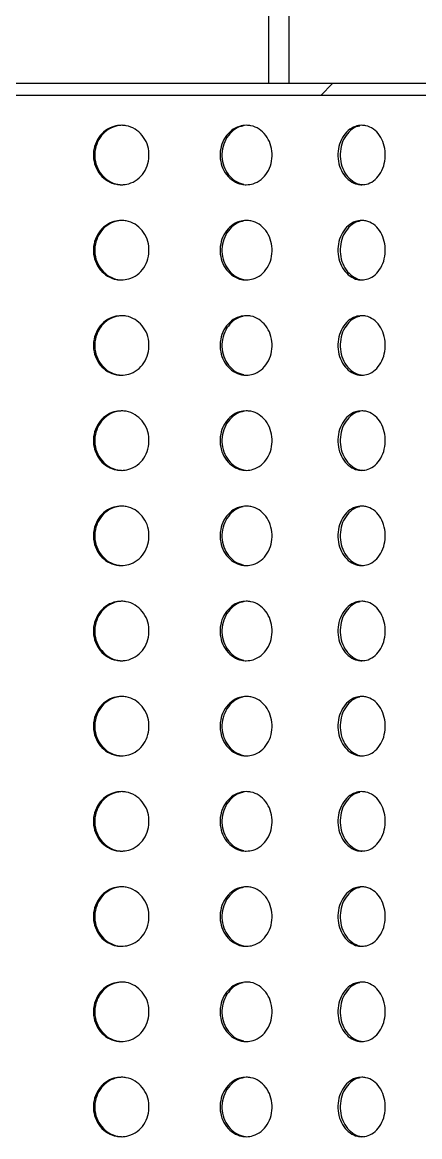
# Model space of a CAD drawing. Header units: millimetres. Extents: x 0 to 594, y 0 to 420.
# Drawn here: x 172.9 to 182.92, y 100.29 to 128.39 of the extents above; entities that cross this region are included whole.
import ezdxf

# ---------------------------------------------------------------- set-up
doc = ezdxf.new("R2010")
doc.units = ezdxf.units.MM

msp = doc.modelspace()

# ---------------------------------------------------------------- hatches: boundary and pattern name
at = {"linetype": 'Continuous', "lineweight": 18}
h = msp.add_hatch(dxfattribs=at)
h.set_pattern_fill('ANSI32', color=256, style=0)
h.paths.add_polyline_path([(197.6166, 126.539), (197.6166, 126.839), (167.9166, 126.839), (167.9166, 126.539)], flags=0)

# ---------------------------------------------------------------- linework, layer by layer
at = {"color": 7, "linetype": 'Continuous', "lineweight": 25}
for p, q in [((179.1166, 126.839), (179.1166, 129.239)), ((179.6166, 129.239), (179.6166, 126.839)), ((197.6166, 126.839), (167.9166, 126.839)), ((197.6166, 126.539), (167.9166, 126.539))]:
    msp.add_line(p, q, dxfattribs=at)
for points, knots in [([(175.3952, 125.789), (175.3324, 125.7839), (175.1915, 125.7724), (174.9887, 125.6676), (174.8171, 125.4904), (174.7098, 125.2608), (174.6795, 125.0061), (174.7303, 124.7546), (174.8565, 124.5349), (175.0431, 124.3737), (175.2338, 124.2977), (175.3536, 124.2912), (175.3952, 124.289)], [0, 0, 0, 0, 0.08595245, 0.19259508, 0.29929293, 0.40619683, 0.51358264, 0.6212251, 0.72871057, 0.83594513, 0.9429342, 1, 1, 1, 1]), ([(175.4318, 125.789), (175.3682, 125.7838), (175.2262, 125.7722), (175.0221, 125.6665), (174.8498, 125.4883), (174.7427, 125.2579), (174.7133, 125.0033), (174.765, 124.7527), (174.8917, 124.5342), (175.0785, 124.3736), (175.2697, 124.2977), (175.3899, 124.2912), (175.4318, 124.289)], [0, 0, 0, 0, 0.0866412, 0.193722, 0.3008417, 0.4077691, 0.5147767, 0.6218153, 0.7287204, 0.8356555, 0.9427636, 1, 1, 1, 1]), ([(175.3952, 124.289), (175.4586, 124.2942), (175.6006, 124.3057), (175.803, 124.4116), (175.973, 124.5904), (176.0779, 124.8212), (176.1063, 125.0758), (176.0555, 125.3258), (175.9313, 125.5437), (175.7473, 125.7041), (175.5574, 125.7803), (175.4371, 125.7867), (175.3952, 125.789)], [0, 0, 0, 0, 0.08657328, 0.19390746, 0.30131098, 0.40845484, 0.51533621, 0.62194707, 0.72850051, 0.83539422, 0.94269446, 1, 1, 1, 1]), ([(178.5451, 125.789), (178.4862, 125.7839), (178.3543, 125.7724), (178.1642, 125.6676), (178.003, 125.4904), (177.9021, 125.2608), (177.8736, 125.0061), (177.9214, 124.7546), (178.04, 124.5349), (178.2152, 124.3737), (178.394, 124.2977), (178.5061, 124.2912), (178.545, 124.289)], [0, 0, 0, 0, 0.085954, 0.1925958, 0.2992935, 0.4061975, 0.5135835, 0.6212266, 0.728712, 0.8359459, 0.9429361, 1, 1, 1, 1]), ([(178.471, 125.7703), (178.4532, 125.7681), (178.3623, 125.757), (178.2108, 125.6642), (178.0485, 125.4889), (177.9479, 125.2577), (177.9202, 125.0034), (177.9688, 124.7523), (178.088, 124.5354), (178.2611, 124.3705), (178.4017, 124.3253), (178.4711, 124.303)], [0, 0, 0, 0, 0.0297431, 0.1515425, 0.2733869, 0.3950112, 0.5167268, 0.6384779, 0.7600758, 0.8817107, 1, 1, 1, 1]), ([(178.545, 124.289), (178.6043, 124.2942), (178.7371, 124.3057), (178.926, 124.4116), (179.0845, 124.5904), (179.1821, 124.8212), (179.2086, 125.0758), (179.1613, 125.3258), (179.0457, 125.5437), (178.874, 125.7041), (178.6968, 125.7803), (178.5842, 125.7867), (178.5451, 125.789)], [0, 0, 0, 0, 0.0865731, 0.1939083, 0.3013105, 0.4084549, 0.5153362, 0.6219472, 0.7284993, 0.835395, 0.9426936, 1, 1, 1, 1]), ([(181.4557, 125.789), (181.4021, 125.7839), (181.2818, 125.7724), (181.1079, 125.6676), (180.9604, 125.4904), (180.8678, 125.2608), (180.8417, 125.0061), (180.8855, 124.7546), (180.9943, 124.5349), (181.1546, 124.3737), (181.318, 124.2977), (181.4202, 124.2912), (181.4557, 124.289)], [0, 0, 0, 0, 0.0859536, 0.1925952, 0.2992928, 0.4061969, 0.5135829, 0.6212257, 0.7287109, 0.8359469, 0.9429361, 1, 1, 1, 1]), ([(181.4041, 125.7703), (181.3879, 125.7681), (181.3049, 125.757), (181.1664, 125.6642), (181.0178, 125.4889), (180.9256, 125.2578), (180.9002, 125.0033), (180.9448, 124.7527), (181.0539, 124.534), (181.2145, 124.3743), (181.3661, 124.3014), (181.4562, 124.2947), (181.4796, 124.293)], [0, 0, 0, 0, 0.0284444, 0.1448765, 0.2613476, 0.3776113, 0.4939616, 0.6103462, 0.7265835, 0.8428561, 0.9593152, 1, 1, 1, 1]), ([(181.4557, 124.289), (181.5098, 124.2942), (181.6308, 124.3057), (181.8025, 124.4116), (181.9463, 124.5904), (182.0349, 124.8212), (182.0588, 125.0758), (182.016, 125.3258), (181.9111, 125.5437), (181.7553, 125.7041), (181.594, 125.7803), (181.4915, 125.7867), (181.4557, 125.789)], [0, 0, 0, 0, 0.0865732, 0.1939077, 0.3013105, 0.4084547, 0.515336, 0.6219468, 0.7285001, 0.8353938, 0.9426932, 1, 1, 1, 1]), ([(175.3952, 123.389), (175.3324, 123.3839), (175.1915, 123.3724), (174.9887, 123.2676), (174.8171, 123.0904), (174.7098, 122.8608), (174.6795, 122.6061), (174.7303, 122.3546), (174.8565, 122.1349), (175.0431, 121.9737), (175.2338, 121.8977), (175.3536, 121.8912), (175.3952, 121.889)], [0, 0, 0, 0, 0.0859525, 0.1925951, 0.2992928, 0.4061967, 0.5135829, 0.621225, 0.7287105, 0.8359452, 0.9429342, 1, 1, 1, 1]), ([(175.4318, 123.389), (175.3682, 123.3838), (175.2262, 123.3722), (175.0221, 123.2665), (174.8498, 123.0883), (174.7427, 122.8579), (174.7133, 122.6033), (174.765, 122.3527), (174.8917, 122.1342), (175.0785, 121.9736), (175.2697, 121.8977), (175.3899, 121.8912), (175.4318, 121.889)], [0, 0, 0, 0, 0.0866412, 0.1937219, 0.3008418, 0.407769, 0.5147765, 0.6218151, 0.7287202, 0.8356555, 0.9427637, 1, 1, 1, 1]), ([(175.3952, 121.889), (175.4586, 121.8942), (175.6006, 121.9057), (175.803, 122.0116), (175.973, 122.1904), (176.0779, 122.4212), (176.1063, 122.6758), (176.0555, 122.9258), (175.9313, 123.1437), (175.7473, 123.3041), (175.5574, 123.3803), (175.4371, 123.3867), (175.3952, 123.389)], [0, 0, 0, 0, 0.0865733, 0.1939075, 0.301311, 0.4084549, 0.5153359, 0.6219471, 0.7285004, 0.8353942, 0.9426945, 1, 1, 1, 1]), ([(178.5451, 123.389), (178.4862, 123.3839), (178.3543, 123.3724), (178.1642, 123.2676), (178.003, 123.0904), (177.9021, 122.8608), (177.8736, 122.6061), (177.9214, 122.3546), (178.04, 122.1349), (178.2152, 121.9737), (178.394, 121.8977), (178.5061, 121.8912), (178.545, 121.889)], [0, 0, 0, 0, 0.085954, 0.1925959, 0.2992934, 0.4061974, 0.5135837, 0.6212265, 0.728712, 0.835946, 0.9429361, 1, 1, 1, 1]), ([(178.471, 123.3703), (178.4532, 123.3681), (178.3623, 123.357), (178.2108, 123.2642), (178.0485, 123.0889), (177.9479, 122.8577), (177.9202, 122.6034), (177.9688, 122.3524), (178.088, 122.1354), (178.2611, 121.9705), (178.4017, 121.9253), (178.4711, 121.903)], [0, 0, 0, 0, 0.02974305, 0.15154242, 0.27338689, 0.39501109, 0.51672672, 0.63847775, 0.76007565, 0.88171079, 1, 1, 1, 1]), ([(178.545, 121.889), (178.6043, 121.8942), (178.7371, 121.9057), (178.926, 122.0116), (179.0845, 122.1904), (179.1821, 122.4212), (179.2086, 122.6758), (179.1613, 122.9258), (179.0457, 123.1437), (178.874, 123.3041), (178.6968, 123.3803), (178.5842, 123.3867), (178.5451, 123.389)], [0, 0, 0, 0, 0.0865731, 0.1939083, 0.3013106, 0.4084549, 0.5153359, 0.6219472, 0.7284992, 0.835395, 0.9426936, 1, 1, 1, 1]), ([(181.4557, 123.389), (181.4021, 123.3839), (181.2818, 123.3724), (181.1079, 123.2676), (180.9604, 123.0904), (180.8678, 122.8608), (180.8417, 122.6061), (180.8855, 122.3546), (180.9943, 122.1349), (181.1546, 121.9737), (181.318, 121.8977), (181.4202, 121.8912), (181.4557, 121.889)], [0, 0, 0, 0, 0.0859537, 0.1925952, 0.2992928, 0.4061968, 0.5135831, 0.6212257, 0.7287108, 0.835947, 0.9429361, 1, 1, 1, 1]), ([(181.4041, 123.3703), (181.3879, 123.3681), (181.3049, 123.357), (181.1664, 123.2642), (181.0178, 123.0889), (180.9256, 122.8578), (180.9002, 122.6033), (180.9448, 122.3527), (181.0539, 122.134), (181.2145, 121.9743), (181.3661, 121.9014), (181.4562, 121.8947), (181.4796, 121.893)], [0, 0, 0, 0, 0.02844437, 0.14487643, 0.26134767, 0.37761118, 0.49396149, 0.61034604, 0.7265833, 0.84285616, 0.95931523, 1, 1, 1, 1]), ([(181.4557, 121.889), (181.5098, 121.8942), (181.6308, 121.9057), (181.8025, 122.0116), (181.9463, 122.1904), (182.0349, 122.4212), (182.0588, 122.6758), (182.016, 122.9258), (181.9111, 123.1437), (181.7553, 123.3041), (181.594, 123.3803), (181.4915, 123.3867), (181.4557, 123.389)], [0, 0, 0, 0, 0.0865732, 0.1939077, 0.3013105, 0.4084547, 0.5153357, 0.6219468, 0.7285, 0.8353938, 0.9426932, 1, 1, 1, 1]), ([(175.3952, 120.989), (175.3324, 120.9839), (175.1915, 120.9724), (174.9887, 120.8675), (174.8171, 120.6904), (174.7098, 120.4608), (174.6795, 120.2061), (174.7303, 119.9546), (174.8565, 119.7349), (175.0431, 119.5737), (175.2338, 119.4977), (175.3536, 119.4912), (175.3952, 119.489)], [0, 0, 0, 0, 0.0859525, 0.1925951, 0.2992929, 0.4061968, 0.5135826, 0.6212251, 0.7287105, 0.8359451, 0.9429342, 1, 1, 1, 1]), ([(175.4318, 120.989), (175.3682, 120.9838), (175.2262, 120.9722), (175.0221, 120.8665), (174.8498, 120.6883), (174.7427, 120.4579), (174.7133, 120.2033), (174.765, 119.9527), (174.8917, 119.7342), (175.0785, 119.5736), (175.2697, 119.4977), (175.3899, 119.4912), (175.4318, 119.489)], [0, 0, 0, 0, 0.08664118, 0.19372203, 0.30084163, 0.40776916, 0.51477671, 0.62181528, 0.72872039, 0.83565551, 0.94276363, 1, 1, 1, 1]), ([(175.3952, 119.489), (175.4586, 119.4942), (175.6006, 119.5057), (175.803, 119.6116), (175.973, 119.7904), (176.0779, 120.0212), (176.1063, 120.2758), (176.0555, 120.5258), (175.9313, 120.7437), (175.7473, 120.9041), (175.5574, 120.9803), (175.4371, 120.9867), (175.3952, 120.989)], [0, 0, 0, 0, 0.0865733, 0.1939075, 0.301311, 0.4084549, 0.5153362, 0.6219471, 0.7285004, 0.8353942, 0.9426945, 1, 1, 1, 1]), ([(178.5451, 120.989), (178.4862, 120.9839), (178.3543, 120.9724), (178.1642, 120.8675), (178.003, 120.6904), (177.9021, 120.4608), (177.8736, 120.2061), (177.9214, 119.9546), (178.04, 119.7349), (178.2152, 119.5737), (178.394, 119.4977), (178.5061, 119.4912), (178.545, 119.489)], [0, 0, 0, 0, 0.085954, 0.1925959, 0.2992934, 0.4061975, 0.5135835, 0.6212266, 0.728712, 0.8359459, 0.9429361, 1, 1, 1, 1]), ([(178.471, 120.9703), (178.4532, 120.9681), (178.3623, 120.957), (178.2108, 120.8642), (178.0485, 120.6889), (177.9479, 120.4577), (177.9202, 120.2034), (177.9688, 119.9523), (178.088, 119.7354), (178.2611, 119.5705), (178.4017, 119.5253), (178.4711, 119.503)], [0, 0, 0, 0, 0.029743, 0.1515426, 0.2733868, 0.3950113, 0.5167269, 0.6384779, 0.7600758, 0.8817107, 1, 1, 1, 1]), ([(178.545, 119.489), (178.6043, 119.4942), (178.7371, 119.5057), (178.926, 119.6116), (179.0845, 119.7904), (179.1821, 120.0212), (179.2086, 120.2758), (179.1613, 120.5258), (179.0457, 120.7437), (178.874, 120.9041), (178.6968, 120.9803), (178.5842, 120.9867), (178.5451, 120.989)], [0, 0, 0, 0, 0.0865731, 0.1939083, 0.3013106, 0.4084549, 0.5153362, 0.6219472, 0.7284992, 0.835395, 0.9426936, 1, 1, 1, 1]), ([(181.4557, 120.989), (181.4021, 120.9839), (181.2818, 120.9724), (181.1079, 120.8675), (180.9604, 120.6904), (180.8678, 120.4608), (180.8417, 120.2061), (180.8855, 119.9546), (180.9943, 119.7349), (181.1546, 119.5737), (181.318, 119.4977), (181.4202, 119.4912), (181.4557, 119.489)], [0, 0, 0, 0, 0.0859537, 0.1925952, 0.2992928, 0.4061969, 0.5135829, 0.6212257, 0.7287109, 0.8359469, 0.9429361, 1, 1, 1, 1]), ([(181.4041, 120.9703), (181.3879, 120.9681), (181.3049, 120.957), (181.1664, 120.8642), (181.0178, 120.6889), (180.9256, 120.4578), (180.9002, 120.2033), (180.9448, 119.9527), (181.0539, 119.734), (181.2145, 119.5743), (181.3661, 119.5014), (181.4562, 119.4947), (181.4796, 119.493)], [0, 0, 0, 0, 0.0284443, 0.1448765, 0.2613475, 0.3776114, 0.4939617, 0.6103462, 0.7265835, 0.8428561, 0.9593152, 1, 1, 1, 1]), ([(181.4557, 119.489), (181.5098, 119.4942), (181.6308, 119.5057), (181.8025, 119.6116), (181.9463, 119.7904), (182.0349, 120.0212), (182.0588, 120.2758), (182.016, 120.5258), (181.9111, 120.7437), (181.7553, 120.9041), (181.594, 120.9803), (181.4915, 120.9867), (181.4557, 120.989)], [0, 0, 0, 0, 0.0865732, 0.1939077, 0.3013105, 0.4084547, 0.515336, 0.6219468, 0.7285, 0.8353938, 0.9426932, 1, 1, 1, 1]), ([(175.3952, 118.589), (175.3324, 118.5839), (175.1915, 118.5724), (174.9887, 118.4676), (174.8171, 118.2904), (174.7098, 118.0608), (174.6795, 117.8061), (174.7303, 117.5546), (174.8565, 117.3349), (175.0431, 117.1737), (175.2338, 117.0977), (175.3536, 117.0912), (175.3952, 117.089)], [0, 0, 0, 0, 0.0859525, 0.192595, 0.299293, 0.4061969, 0.5135827, 0.6212249, 0.7287107, 0.8359452, 0.9429342, 1, 1, 1, 1]), ([(175.4318, 118.589), (175.3682, 118.5838), (175.2262, 118.5722), (175.0221, 118.4665), (174.8498, 118.2883), (174.7427, 118.0579), (174.7133, 117.8033), (174.765, 117.5527), (174.8917, 117.3342), (175.0785, 117.1736), (175.2697, 117.0977), (175.3899, 117.0912), (175.4318, 117.089)], [0, 0, 0, 0, 0.0866412, 0.193722, 0.3008418, 0.4077693, 0.5147766, 0.6218155, 0.7287204, 0.8356555, 0.9427636, 1, 1, 1, 1]), ([(175.3952, 117.089), (175.4586, 117.0942), (175.6006, 117.1057), (175.803, 117.2116), (175.973, 117.3904), (176.0779, 117.6212), (176.1063, 117.8758), (176.0555, 118.1258), (175.9313, 118.3437), (175.7473, 118.5041), (175.5574, 118.5803), (175.4371, 118.5867), (175.3952, 118.589)], [0, 0, 0, 0, 0.0865733, 0.1939077, 0.301311, 0.4084549, 0.5153363, 0.6219472, 0.7285005, 0.8353941, 0.9426945, 1, 1, 1, 1]), ([(178.5451, 118.589), (178.4862, 118.5839), (178.3543, 118.5724), (178.1642, 118.4676), (178.003, 118.2904), (177.9021, 118.0608), (177.8736, 117.8061), (177.9214, 117.5546), (178.04, 117.3349), (178.2152, 117.1737), (178.394, 117.0977), (178.5061, 117.0912), (178.545, 117.089)], [0, 0, 0, 0, 0.085954, 0.1925958, 0.2992936, 0.4061976, 0.5135836, 0.6212264, 0.7287121, 0.835946, 0.9429361, 1, 1, 1, 1]), ([(178.471, 118.5703), (178.4532, 118.5681), (178.3623, 118.557), (178.2108, 118.4642), (178.0485, 118.2889), (177.9479, 118.0577), (177.9202, 117.8034), (177.9688, 117.5523), (178.088, 117.3354), (178.2611, 117.1705), (178.4017, 117.1253), (178.4711, 117.103)], [0, 0, 0, 0, 0.0297431, 0.1515425, 0.2733869, 0.3950115, 0.5167268, 0.6384781, 0.7600757, 0.8817107, 1, 1, 1, 1]), ([(178.545, 117.089), (178.6043, 117.0942), (178.7371, 117.1057), (178.926, 117.2116), (179.0845, 117.3904), (179.1821, 117.6212), (179.2086, 117.8758), (179.1613, 118.1258), (179.0457, 118.3437), (178.874, 118.5041), (178.6968, 118.5803), (178.5842, 118.5867), (178.5451, 118.589)], [0, 0, 0, 0, 0.086573, 0.1939085, 0.3013106, 0.4084549, 0.5153363, 0.6219473, 0.7284993, 0.8353949, 0.9426936, 1, 1, 1, 1]), ([(181.4557, 118.589), (181.4021, 118.5839), (181.2818, 118.5724), (181.1079, 118.4676), (180.9604, 118.2904), (180.8678, 118.0608), (180.8417, 117.8061), (180.8855, 117.5546), (180.9943, 117.3349), (181.1546, 117.1737), (181.318, 117.0977), (181.4202, 117.0912), (181.4557, 117.089)], [0, 0, 0, 0, 0.0859537, 0.1925951, 0.2992929, 0.406197, 0.513583, 0.6212255, 0.728711, 0.835947, 0.9429361, 1, 1, 1, 1]), ([(181.4041, 118.5703), (181.3879, 118.5681), (181.3049, 118.557), (181.1664, 118.4642), (181.0178, 118.2889), (180.9256, 118.0578), (180.9002, 117.8033), (180.9448, 117.5527), (181.0539, 117.334), (181.2145, 117.1743), (181.3661, 117.1014), (181.4562, 117.0947), (181.4796, 117.093)], [0, 0, 0, 0, 0.0284444, 0.1448765, 0.2613477, 0.3776116, 0.4939616, 0.6103465, 0.7265835, 0.8428561, 0.9593152, 1, 1, 1, 1]), ([(181.4557, 117.089), (181.5098, 117.0942), (181.6308, 117.1057), (181.8025, 117.2116), (181.9463, 117.3904), (182.0349, 117.6212), (182.0588, 117.8758), (182.016, 118.1258), (181.9111, 118.3437), (181.7553, 118.5041), (181.594, 118.5803), (181.4915, 118.5867), (181.4557, 118.589)], [0, 0, 0, 0, 0.0865732, 0.193908, 0.3013106, 0.4084547, 0.5153361, 0.6219469, 0.7285001, 0.8353936, 0.9426932, 1, 1, 1, 1]), ([(175.3952, 116.189), (175.3324, 116.1839), (175.1915, 116.1724), (174.9887, 116.0675), (174.8171, 115.8904), (174.7098, 115.6608), (174.6795, 115.4061), (174.7303, 115.1546), (174.8565, 114.9349), (175.0431, 114.7737), (175.2338, 114.6977), (175.3536, 114.6912), (175.3952, 114.689)], [0, 0, 0, 0, 0.0859524, 0.1925952, 0.2992927, 0.4061966, 0.513583, 0.6212251, 0.7287103, 0.8359453, 0.9429342, 1, 1, 1, 1]), ([(175.4318, 116.189), (175.3682, 116.1838), (175.2262, 116.1722), (175.0221, 116.0665), (174.8498, 115.8883), (174.7427, 115.6579), (174.7133, 115.4033), (174.765, 115.1527), (174.8917, 114.9342), (175.0785, 114.7736), (175.2697, 114.6977), (175.3899, 114.6912), (175.4318, 114.689)], [0, 0, 0, 0, 0.0866412, 0.193722, 0.3008418, 0.4077688, 0.5147767, 0.6218149, 0.7287204, 0.8356555, 0.9427636, 1, 1, 1, 1]), ([(175.3952, 114.689), (175.4586, 114.6942), (175.6006, 114.7057), (175.803, 114.8116), (175.973, 114.9904), (176.0779, 115.2212), (176.1063, 115.4758), (176.0555, 115.7258), (175.9313, 115.9437), (175.7473, 116.1041), (175.5574, 116.1803), (175.4371, 116.1867), (175.3952, 116.189)], [0, 0, 0, 0, 0.0865733, 0.1939075, 0.3013108, 0.4084547, 0.5153361, 0.621947, 0.7285003, 0.8353943, 0.9426945, 1, 1, 1, 1]), ([(178.5451, 116.189), (178.4862, 116.1839), (178.3543, 116.1724), (178.1642, 116.0675), (178.003, 115.8904), (177.9021, 115.6608), (177.8736, 115.4061), (177.9214, 115.1546), (178.04, 114.9349), (178.2152, 114.7737), (178.394, 114.6977), (178.5061, 114.6912), (178.545, 114.689)], [0, 0, 0, 0, 0.08595392, 0.19259594, 0.29929323, 0.40619727, 0.51358386, 0.62122662, 0.72871178, 0.83594602, 0.94293615, 1, 1, 1, 1]), ([(178.471, 116.1703), (178.4532, 116.1681), (178.3623, 116.157), (178.2108, 116.0642), (178.0485, 115.8889), (177.9479, 115.6577), (177.9202, 115.4034), (177.9688, 115.1524), (178.088, 114.9354), (178.2611, 114.7705), (178.4017, 114.7253), (178.4711, 114.703)], [0, 0, 0, 0, 0.0297431, 0.1515425, 0.273387, 0.3950108, 0.5167268, 0.6384775, 0.7600757, 0.8817107, 1, 1, 1, 1]), ([(178.545, 114.689), (178.6043, 114.6942), (178.7371, 114.7057), (178.926, 114.8116), (179.0845, 114.9904), (179.1821, 115.2212), (179.2086, 115.4758), (179.1613, 115.7258), (179.0457, 115.9437), (178.874, 116.1041), (178.6968, 116.1803), (178.5842, 116.1867), (178.5451, 116.189)], [0, 0, 0, 0, 0.08657312, 0.19390834, 0.3013104, 0.40845473, 0.51533609, 0.6219471, 0.72849908, 0.83539514, 0.94269357, 1, 1, 1, 1]), ([(181.4557, 116.189), (181.4021, 116.1839), (181.2818, 116.1724), (181.1079, 116.0675), (180.9604, 115.8904), (180.8678, 115.6608), (180.8417, 115.4061), (180.8855, 115.1546), (180.9943, 114.9349), (181.1546, 114.7737), (181.318, 114.6977), (181.4202, 114.6912), (181.4557, 114.689)], [0, 0, 0, 0, 0.0859536, 0.1925953, 0.2992926, 0.4061967, 0.5135833, 0.6212258, 0.7287107, 0.835947, 0.9429361, 1, 1, 1, 1]), ([(181.4041, 116.1703), (181.3879, 116.1681), (181.3049, 116.157), (181.1664, 116.0642), (181.0178, 115.8889), (180.9256, 115.6578), (180.9002, 115.4033), (180.9448, 115.1527), (181.0539, 114.934), (181.2145, 114.7743), (181.3661, 114.7014), (181.4562, 114.6947), (181.4796, 114.693)], [0, 0, 0, 0, 0.0284444, 0.1448765, 0.2613477, 0.377611, 0.4939616, 0.6103459, 0.7265835, 0.8428561, 0.9593152, 1, 1, 1, 1]), ([(181.4557, 114.689), (181.5098, 114.6942), (181.6308, 114.7057), (181.8025, 114.8116), (181.9463, 114.9904), (182.0349, 115.2212), (182.0588, 115.4758), (182.016, 115.7258), (181.9111, 115.9437), (181.7553, 116.1041), (181.594, 116.1803), (181.4915, 116.1867), (181.4557, 116.189)], [0, 0, 0, 0, 0.0865733, 0.1939078, 0.3013104, 0.4084545, 0.5153359, 0.6219467, 0.7284999, 0.8353938, 0.9426932, 1, 1, 1, 1]), ([(175.3952, 113.789), (175.3324, 113.7839), (175.1915, 113.7724), (174.9887, 113.6675), (174.8171, 113.4904), (174.7098, 113.2608), (174.6795, 113.0061), (174.7303, 112.7546), (174.8565, 112.5349), (175.0431, 112.3737), (175.2338, 112.2977), (175.3536, 112.2912), (175.3952, 112.289)], [0, 0, 0, 0, 0.0859524, 0.1925952, 0.2992928, 0.4061967, 0.5135825, 0.6212253, 0.7287106, 0.8359451, 0.9429341, 1, 1, 1, 1]), ([(175.4318, 113.789), (175.3682, 113.7838), (175.2262, 113.7722), (175.0221, 113.6665), (174.8498, 113.4883), (174.7427, 113.2579), (174.7133, 113.0033), (174.765, 112.7527), (174.8917, 112.5342), (175.0785, 112.3736), (175.2697, 112.2977), (175.3899, 112.2912), (175.4318, 112.289)], [0, 0, 0, 0, 0.0866411, 0.1937221, 0.3008415, 0.407769, 0.5147762, 0.6218151, 0.7287204, 0.8356555, 0.9427636, 1, 1, 1, 1]), ([(175.3952, 112.289), (175.4586, 112.2942), (175.6006, 112.3057), (175.803, 112.4116), (175.973, 112.5904), (176.0779, 112.8212), (176.1063, 113.0758), (176.0555, 113.3258), (175.9313, 113.5437), (175.7473, 113.7041), (175.5574, 113.7803), (175.4371, 113.7867), (175.3952, 113.789)], [0, 0, 0, 0, 0.0865733, 0.1939075, 0.3013108, 0.4084547, 0.5153361, 0.6219475, 0.7285003, 0.8353943, 0.9426945, 1, 1, 1, 1]), ([(178.5451, 113.789), (178.4862, 113.7839), (178.3543, 113.7724), (178.1642, 113.6675), (178.003, 113.4904), (177.9021, 113.2608), (177.8736, 113.0061), (177.9214, 112.7546), (178.04, 112.5349), (178.2152, 112.3737), (178.394, 112.2977), (178.5061, 112.2912), (178.545, 112.289)], [0, 0, 0, 0, 0.085954, 0.192596, 0.2992933, 0.4061974, 0.5135834, 0.6212268, 0.728712, 0.8359459, 0.9429361, 1, 1, 1, 1]), ([(178.471, 113.7703), (178.4532, 113.7681), (178.3623, 113.757), (178.2108, 113.6642), (178.0485, 113.4889), (177.9479, 113.2577), (177.9202, 113.0034), (177.9688, 112.7524), (178.088, 112.5354), (178.2611, 112.3705), (178.4017, 112.3253), (178.4711, 112.303)], [0, 0, 0, 0, 0.029743, 0.1515426, 0.2733866, 0.3950111, 0.5167263, 0.6384776, 0.7600758, 0.8817107, 1, 1, 1, 1]), ([(178.545, 112.289), (178.6043, 112.2942), (178.7371, 112.3057), (178.926, 112.4116), (179.0845, 112.5904), (179.1821, 112.8212), (179.2086, 113.0758), (179.1613, 113.3258), (179.0457, 113.5437), (178.874, 113.7041), (178.6968, 113.7803), (178.5842, 113.7867), (178.5451, 113.789)], [0, 0, 0, 0, 0.0865731, 0.1939083, 0.3013104, 0.4084547, 0.515336, 0.6219477, 0.7284991, 0.8353952, 0.9426936, 1, 1, 1, 1]), ([(181.4557, 113.789), (181.4021, 113.7839), (181.2818, 113.7724), (181.1079, 113.6675), (180.9604, 113.4904), (180.8678, 113.2608), (180.8417, 113.0061), (180.8855, 112.7546), (180.9943, 112.5349), (181.1546, 112.3737), (181.318, 112.2977), (181.4202, 112.2912), (181.4557, 112.289)], [0, 0, 0, 0, 0.0859536, 0.1925953, 0.2992927, 0.4061968, 0.5135828, 0.621226, 0.7287109, 0.8359469, 0.942936, 1, 1, 1, 1]), ([(181.4041, 113.7703), (181.3879, 113.7681), (181.3049, 113.757), (181.1664, 113.6642), (181.0178, 113.4889), (180.9256, 113.2578), (180.9002, 113.0033), (180.9448, 112.7527), (181.0539, 112.534), (181.2145, 112.3743), (181.3661, 112.3014), (181.4562, 112.2947), (181.4796, 112.293)], [0, 0, 0, 0, 0.0284443, 0.1448766, 0.2613474, 0.3776112, 0.4939611, 0.610346, 0.7265835, 0.8428562, 0.9593152, 1, 1, 1, 1]), ([(181.4557, 112.289), (181.5098, 112.2942), (181.6308, 112.3057), (181.8025, 112.4116), (181.9463, 112.5904), (182.0349, 112.8212), (182.0588, 113.0758), (182.016, 113.3258), (181.9111, 113.5437), (181.7553, 113.7041), (181.594, 113.7803), (181.4915, 113.7867), (181.4557, 113.789)], [0, 0, 0, 0, 0.0865733, 0.1939078, 0.3013104, 0.4084545, 0.5153358, 0.6219473, 0.7284999, 0.8353939, 0.9426932, 1, 1, 1, 1]), ([(175.3952, 111.389), (175.3324, 111.3839), (175.1915, 111.3724), (174.9887, 111.2676), (174.8171, 111.0904), (174.7098, 110.8608), (174.6795, 110.6061), (174.7303, 110.3546), (174.8565, 110.1349), (175.0431, 109.9737), (175.2338, 109.8977), (175.3536, 109.8912), (175.3952, 109.889)], [0, 0, 0, 0, 0.0859525, 0.192595, 0.299293, 0.4061969, 0.5135827, 0.6212249, 0.7287107, 0.8359452, 0.9429342, 1, 1, 1, 1]), ([(175.4318, 111.389), (175.3682, 111.3838), (175.2262, 111.3722), (175.0221, 111.2665), (174.8498, 111.0883), (174.7427, 110.8579), (174.7133, 110.6033), (174.765, 110.3527), (174.8917, 110.1342), (175.0785, 109.9736), (175.2697, 109.8977), (175.3899, 109.8912), (175.4318, 109.889)], [0, 0, 0, 0, 0.0866412, 0.1937219, 0.3008418, 0.4077693, 0.5147765, 0.6218154, 0.7287202, 0.8356554, 0.9427637, 1, 1, 1, 1]), ([(175.3952, 109.889), (175.4586, 109.8942), (175.6006, 109.9057), (175.803, 110.0116), (175.973, 110.1904), (176.0779, 110.4212), (176.1063, 110.6758), (176.0555, 110.9258), (175.9313, 111.1437), (175.7473, 111.3041), (175.5574, 111.3803), (175.4371, 111.3867), (175.3952, 111.389)], [0, 0, 0, 0, 0.0865732, 0.1939074, 0.3013112, 0.408455, 0.5153358, 0.6219472, 0.7285005, 0.8353941, 0.9426945, 1, 1, 1, 1]), ([(178.5451, 111.389), (178.4862, 111.3839), (178.3543, 111.3724), (178.1642, 111.2676), (178.003, 111.0904), (177.9021, 110.8608), (177.8736, 110.6061), (177.9214, 110.3546), (178.04, 110.1349), (178.2152, 109.9737), (178.394, 109.8977), (178.5061, 109.8912), (178.545, 109.889)], [0, 0, 0, 0, 0.085954, 0.1925958, 0.2992936, 0.4061976, 0.5135836, 0.6212264, 0.7287121, 0.835946, 0.9429361, 1, 1, 1, 1]), ([(178.471, 111.3703), (178.4532, 111.3681), (178.3623, 111.357), (178.2108, 111.2642), (178.0485, 111.0889), (177.9479, 110.8577), (177.9202, 110.6034), (177.9688, 110.3524), (178.088, 110.1354), (178.2611, 109.9705), (178.4017, 109.9253), (178.4711, 109.903)], [0, 0, 0, 0, 0.029743, 0.1515424, 0.2733869, 0.3950114, 0.5167267, 0.6384781, 0.7600757, 0.8817106, 1, 1, 1, 1]), ([(178.545, 109.889), (178.6043, 109.8942), (178.7371, 109.9057), (178.926, 110.0116), (179.0845, 110.1904), (179.1821, 110.4212), (179.2086, 110.6758), (179.1613, 110.9258), (179.0457, 111.1437), (178.874, 111.3041), (178.6968, 111.3803), (178.5842, 111.3867), (178.5451, 111.389)], [0, 0, 0, 0, 0.086573, 0.1939082, 0.3013107, 0.408455, 0.5153357, 0.6219474, 0.7284993, 0.835395, 0.9426936, 1, 1, 1, 1]), ([(181.4557, 111.389), (181.4021, 111.3839), (181.2818, 111.3724), (181.1079, 111.2676), (180.9604, 111.0904), (180.8678, 110.8608), (180.8417, 110.6061), (180.8855, 110.3546), (180.9943, 110.1349), (181.1546, 109.9737), (181.318, 109.8977), (181.4202, 109.8912), (181.4557, 109.889)], [0, 0, 0, 0, 0.0859537, 0.1925951, 0.2992929, 0.406197, 0.513583, 0.6212255, 0.728711, 0.835947, 0.9429361, 1, 1, 1, 1]), ([(181.4041, 111.3703), (181.3879, 111.3681), (181.3049, 111.357), (181.1664, 111.2642), (181.0178, 111.0889), (180.9256, 110.8578), (180.9002, 110.6033), (180.9448, 110.3527), (181.0539, 110.134), (181.2145, 109.9743), (181.3661, 109.9013), (181.4562, 109.8947), (181.4796, 109.893)], [0, 0, 0, 0, 0.02844437, 0.14487642, 0.26134767, 0.37761148, 0.49396144, 0.61034633, 0.72658329, 0.84285593, 0.95931523, 1, 1, 1, 1]), ([(181.4557, 109.889), (181.5098, 109.8942), (181.6308, 109.9057), (181.8025, 110.0116), (181.9463, 110.1904), (182.0349, 110.4212), (182.0588, 110.6758), (182.016, 110.9258), (181.9111, 111.1437), (181.7553, 111.3041), (181.594, 111.3803), (181.4915, 111.3867), (181.4557, 111.389)], [0, 0, 0, 0, 0.0865732, 0.1939077, 0.3013107, 0.4084548, 0.5153355, 0.621947, 0.7285001, 0.8353937, 0.9426932, 1, 1, 1, 1]), ([(175.3952, 108.989), (175.3324, 108.9839), (175.1915, 108.9724), (174.9887, 108.8675), (174.8171, 108.6904), (174.7098, 108.4608), (174.6795, 108.2061), (174.7303, 107.9546), (174.8565, 107.7349), (175.0431, 107.5737), (175.2338, 107.4977), (175.3536, 107.4912), (175.3952, 107.489)], [0, 0, 0, 0, 0.0859524, 0.1925952, 0.2992932, 0.4061965, 0.5135829, 0.6212251, 0.7287103, 0.8359452, 0.9429342, 1, 1, 1, 1]), ([(175.4318, 108.989), (175.3682, 108.9838), (175.2262, 108.9722), (175.0221, 108.8665), (174.8498, 108.6883), (174.7427, 108.4579), (174.7133, 108.2033), (174.765, 107.9527), (174.8917, 107.7342), (175.0785, 107.5736), (175.2697, 107.4977), (175.3899, 107.4912), (175.4318, 107.489)], [0, 0, 0, 0, 0.0866412, 0.193722, 0.3008418, 0.4077688, 0.5147766, 0.6218155, 0.7287204, 0.8356555, 0.9427636, 1, 1, 1, 1]), ([(175.3952, 107.489), (175.4586, 107.4942), (175.6006, 107.5057), (175.803, 107.6116), (175.973, 107.7904), (176.0779, 108.0212), (176.1063, 108.2758), (176.0555, 108.5258), (175.9313, 108.7437), (175.7473, 108.9041), (175.5574, 108.9803), (175.4371, 108.9867), (175.3952, 108.989)], [0, 0, 0, 0, 0.08657335, 0.19390757, 0.3013109, 0.40845479, 0.5153362, 0.62194709, 0.72850043, 0.83539407, 0.94269446, 1, 1, 1, 1]), ([(178.5451, 108.989), (178.4862, 108.9839), (178.3543, 108.9724), (178.1642, 108.8675), (178.003, 108.6904), (177.9021, 108.4608), (177.8736, 108.2061), (177.9214, 107.9546), (178.04, 107.7349), (178.2152, 107.5737), (178.394, 107.4977), (178.5061, 107.4912), (178.545, 107.489)], [0, 0, 0, 0, 0.08595394, 0.19259596, 0.29929371, 0.40619719, 0.5135838, 0.62122657, 0.72871175, 0.835946, 0.94293614, 1, 1, 1, 1]), ([(178.471, 108.9703), (178.4532, 108.9681), (178.3623, 108.957), (178.2108, 108.8642), (178.0485, 108.6889), (177.9479, 108.4577), (177.9202, 108.2034), (177.9688, 107.9523), (178.088, 107.7354), (178.2611, 107.5705), (178.4017, 107.5253), (178.4711, 107.503)], [0, 0, 0, 0, 0.0297431, 0.15154246, 0.27338693, 0.39501081, 0.51672679, 0.63847817, 0.76007576, 0.88171067, 1, 1, 1, 1]), ([(178.545, 107.489), (178.6043, 107.4942), (178.7371, 107.5057), (178.926, 107.6116), (179.0845, 107.7904), (179.1821, 108.0212), (179.2086, 108.2758), (179.1613, 108.5258), (179.0457, 108.7437), (178.874, 108.9041), (178.6968, 108.9803), (178.5842, 108.9867), (178.5451, 108.989)], [0, 0, 0, 0, 0.0865731, 0.1939084, 0.3013105, 0.4084548, 0.5153362, 0.6219472, 0.7284992, 0.8353949, 0.9426936, 1, 1, 1, 1]), ([(181.4557, 108.989), (181.4021, 108.9839), (181.2818, 108.9724), (181.1079, 108.8675), (180.9604, 108.6904), (180.8678, 108.4608), (180.8417, 108.2061), (180.8855, 107.9546), (180.9943, 107.7349), (181.1546, 107.5737), (181.318, 107.4977), (181.4202, 107.4912), (181.4557, 107.489)], [0, 0, 0, 0, 0.08595361, 0.19259528, 0.29929307, 0.40619658, 0.51358321, 0.62122572, 0.72871062, 0.83594702, 0.94293611, 1, 1, 1, 1]), ([(181.4041, 108.9703), (181.3879, 108.9681), (181.3049, 108.957), (181.1664, 108.8642), (181.0178, 108.6889), (180.9256, 108.4578), (180.9002, 108.2033), (180.9448, 107.9527), (181.0539, 107.734), (181.2145, 107.5743), (181.3661, 107.5014), (181.4562, 107.4947), (181.4796, 107.493)], [0, 0, 0, 0, 0.0284444, 0.1448764, 0.2613477, 0.3776109, 0.4939616, 0.6103465, 0.7265835, 0.8428561, 0.9593152, 1, 1, 1, 1]), ([(181.4557, 107.489), (181.5098, 107.4942), (181.6308, 107.5057), (181.8025, 107.6116), (181.9463, 107.7904), (182.0349, 108.0212), (182.0588, 108.2758), (182.016, 108.5258), (181.9111, 108.7437), (181.7553, 108.9041), (181.594, 108.9803), (181.4915, 108.9867), (181.4557, 108.989)], [0, 0, 0, 0, 0.0865733, 0.1939078, 0.3013104, 0.4084546, 0.515336, 0.6219468, 0.7285, 0.8353936, 0.9426932, 1, 1, 1, 1]), ([(175.3952, 106.589), (175.3324, 106.5839), (175.1915, 106.5724), (174.9887, 106.4675), (174.8171, 106.2903), (174.7098, 106.0608), (174.6795, 105.8061), (174.7303, 105.5546), (174.8565, 105.3349), (175.0431, 105.1737), (175.2338, 105.0977), (175.3536, 105.0912), (175.3952, 105.089)], [0, 0, 0, 0, 0.08595255, 0.1925951, 0.29929311, 0.40619706, 0.51358229, 0.62122511, 0.72871037, 0.83594537, 0.94293417, 1, 1, 1, 1]), ([(175.4318, 106.589), (175.3682, 106.5838), (175.2262, 106.5722), (175.0221, 106.4665), (174.8498, 106.2883), (174.7427, 106.0579), (174.7133, 105.8033), (174.765, 105.5527), (174.8917, 105.3342), (175.0785, 105.1736), (175.2697, 105.0977), (175.3899, 105.0912), (175.4318, 105.089)], [0, 0, 0, 0, 0.0866412, 0.1937219, 0.3008413, 0.4077688, 0.514776, 0.6218155, 0.7287203, 0.8356554, 0.9427637, 1, 1, 1, 1]), ([(175.3952, 105.089), (175.4586, 105.0942), (175.6006, 105.1057), (175.803, 105.2116), (175.973, 105.3904), (176.0779, 105.6212), (176.1063, 105.8758), (176.0555, 106.1258), (175.9313, 106.3437), (175.7473, 106.5041), (175.5574, 106.5803), (175.4371, 106.5867), (175.3952, 106.589)], [0, 0, 0, 0, 0.08657315, 0.19390733, 0.3013115, 0.40845535, 0.51533609, 0.62194693, 0.72850077, 0.83539397, 0.94269453, 1, 1, 1, 1]), ([(178.5451, 106.589), (178.4862, 106.5839), (178.3543, 106.5724), (178.1642, 106.4675), (178.003, 106.2903), (177.9021, 106.0608), (177.8736, 105.8061), (177.9214, 105.5546), (178.04, 105.3349), (178.2152, 105.1737), (178.394, 105.0977), (178.5061, 105.0912), (178.545, 105.089)], [0, 0, 0, 0, 0.0859541, 0.1925959, 0.2992937, 0.4061978, 0.5135832, 0.6212266, 0.7287118, 0.8359461, 0.9429361, 1, 1, 1, 1]), ([(178.471, 106.5703), (178.4532, 106.5681), (178.3623, 106.557), (178.2108, 106.4642), (178.0485, 106.2889), (177.9479, 106.0577), (177.9202, 105.8034), (177.9688, 105.5523), (178.088, 105.3354), (178.2611, 105.1705), (178.4017, 105.1253), (178.4711, 105.103)], [0, 0, 0, 0, 0.0297431, 0.1515425, 0.2733865, 0.395011, 0.5167263, 0.6384784, 0.760076, 0.8817109, 1, 1, 1, 1]), ([(178.545, 105.089), (178.6043, 105.0942), (178.7371, 105.1057), (178.926, 105.2116), (179.0845, 105.3904), (179.1821, 105.6212), (179.2086, 105.8758), (179.1613, 106.1258), (179.0457, 106.3437), (178.874, 106.5041), (178.6968, 106.5803), (178.5842, 106.5867), (178.5451, 106.589)], [0, 0, 0, 0, 0.08657293, 0.19390813, 0.30131106, 0.40845536, 0.51533607, 0.62194707, 0.72849956, 0.8353948, 0.94269363, 1, 1, 1, 1]), ([(181.4557, 106.589), (181.4021, 106.5839), (181.2818, 106.5724), (181.1079, 106.4675), (180.9604, 106.2903), (180.8678, 106.0608), (180.8417, 105.8061), (180.8855, 105.5546), (180.9943, 105.3349), (181.1546, 105.1737), (181.318, 105.0977), (181.4202, 105.0912), (181.4557, 105.089)], [0, 0, 0, 0, 0.0859537, 0.1925952, 0.299293, 0.4061972, 0.5135826, 0.6212258, 0.7287107, 0.8359472, 0.9429361, 1, 1, 1, 1]), ([(181.4041, 106.5703), (181.3879, 106.5681), (181.3049, 106.557), (181.1664, 106.4642), (181.0178, 106.2889), (180.9256, 106.0578), (180.9002, 105.8033), (180.9448, 105.5527), (181.0539, 105.334), (181.2145, 105.1743), (181.3661, 105.1013), (181.4562, 105.0947), (181.4796, 105.093)], [0, 0, 0, 0, 0.0284444, 0.1448764, 0.2613472, 0.3776109, 0.4939609, 0.6103464, 0.7265834, 0.842856, 0.9593153, 1, 1, 1, 1]), ([(181.4557, 105.089), (181.5098, 105.0942), (181.6308, 105.1057), (181.8025, 105.2116), (181.9463, 105.3904), (182.0349, 105.6212), (182.0588, 105.8758), (182.016, 106.1258), (181.9111, 106.3437), (181.7553, 106.5041), (181.594, 106.5803), (181.4915, 106.5867), (181.4557, 106.589)], [0, 0, 0, 0, 0.0865731, 0.1939076, 0.30131103, 0.40845518, 0.51533586, 0.62194668, 0.72850036, 0.83539351, 0.94269329, 1, 1, 1, 1]), ([(175.3952, 104.189), (175.3324, 104.1839), (175.1915, 104.1724), (174.9887, 104.0676), (174.8171, 103.8904), (174.7098, 103.6608), (174.6795, 103.4061), (174.7303, 103.1546), (174.8565, 102.9349), (175.0431, 102.7737), (175.2338, 102.6977), (175.3536, 102.6912), (175.3952, 102.689)], [0, 0, 0, 0, 0.0859525, 0.192595, 0.299293, 0.4061969, 0.5135833, 0.6212249, 0.7287101, 0.835945, 0.9429342, 1, 1, 1, 1]), ([(175.4318, 104.189), (175.3682, 104.1838), (175.2262, 104.1722), (175.0221, 104.0665), (174.8498, 103.8883), (174.7427, 103.6579), (174.7133, 103.4033), (174.765, 103.1527), (174.8917, 102.9342), (175.0785, 102.7736), (175.2697, 102.6977), (175.3899, 102.6912), (175.4318, 102.689)], [0, 0, 0, 0, 0.0866412, 0.1937219, 0.3008422, 0.4077686, 0.5147771, 0.6218153, 0.7287202, 0.8356553, 0.9427636, 1, 1, 1, 1]), ([(175.3952, 102.689), (175.4586, 102.6942), (175.6006, 102.7057), (175.803, 102.8116), (175.973, 102.9904), (176.0779, 103.2212), (176.1063, 103.4758), (176.0555, 103.7258), (175.9313, 103.9437), (175.7473, 104.1041), (175.5574, 104.1803), (175.4371, 104.1867), (175.3952, 104.189)], [0, 0, 0, 0, 0.0865733, 0.1939075, 0.3013108, 0.4084547, 0.5153367, 0.6219475, 0.7285003, 0.8353943, 0.9426944, 1, 1, 1, 1]), ([(178.5451, 104.189), (178.4862, 104.1839), (178.3543, 104.1724), (178.1642, 104.0676), (178.003, 103.8904), (177.9021, 103.6608), (177.8736, 103.4061), (177.9214, 103.1546), (178.04, 102.9349), (178.2152, 102.7737), (178.394, 102.6977), (178.5061, 102.6912), (178.545, 102.689)], [0, 0, 0, 0, 0.085954, 0.1925958, 0.2992935, 0.4061976, 0.5135842, 0.6212263, 0.7287115, 0.8359458, 0.9429361, 1, 1, 1, 1]), ([(178.471, 104.1703), (178.4532, 104.1681), (178.3623, 104.157), (178.2108, 104.0642), (178.0485, 103.8889), (177.9479, 103.6577), (177.9202, 103.4034), (177.9688, 103.1523), (178.088, 102.9354), (178.2611, 102.7705), (178.4017, 102.7253), (178.4711, 102.703)], [0, 0, 0, 0, 0.0297431, 0.1515424, 0.2733874, 0.3950106, 0.5167273, 0.638478, 0.7600755, 0.8817104, 1, 1, 1, 1]), ([(178.545, 102.689), (178.6043, 102.6942), (178.7371, 102.7057), (178.926, 102.8116), (179.0845, 102.9904), (179.1821, 103.2212), (179.2086, 103.4758), (179.1613, 103.7258), (179.0457, 103.9437), (178.874, 104.1041), (178.6968, 104.1803), (178.5842, 104.1867), (178.5451, 104.189)], [0, 0, 0, 0, 0.0865731, 0.1939083, 0.3013104, 0.4084547, 0.5153366, 0.6219476, 0.7284991, 0.8353951, 0.9426935, 1, 1, 1, 1]), ([(181.4557, 104.189), (181.4021, 104.1839), (181.2818, 104.1724), (181.1079, 104.0676), (180.9604, 103.8904), (180.8678, 103.6608), (180.8417, 103.4061), (180.8855, 103.1546), (180.9943, 102.9349), (181.1546, 102.7737), (181.318, 102.6977), (181.4202, 102.6912), (181.4557, 102.689)], [0, 0, 0, 0, 0.0859537, 0.1925951, 0.2992929, 0.406197, 0.5135836, 0.6212255, 0.7287104, 0.8359468, 0.9429361, 1, 1, 1, 1]), ([(181.4041, 104.1703), (181.3879, 104.1681), (181.3049, 104.157), (181.1664, 104.0642), (181.0178, 103.8889), (180.9256, 103.6578), (180.9002, 103.4033), (180.9448, 103.1527), (181.0539, 102.934), (181.2145, 102.7743), (181.3661, 102.7013), (181.4562, 102.6947), (181.4796, 102.693)], [0, 0, 0, 0, 0.0284444, 0.1448764, 0.2613482, 0.3776108, 0.4939621, 0.6103463, 0.7265833, 0.842856, 0.9593153, 1, 1, 1, 1]), ([(181.4557, 102.689), (181.5098, 102.6942), (181.6308, 102.7057), (181.8025, 102.8116), (181.9463, 102.9904), (182.0349, 103.2212), (182.0588, 103.4758), (182.016, 103.7258), (181.9111, 103.9437), (181.7553, 104.1041), (181.594, 104.1803), (181.4915, 104.1867), (181.4557, 104.189)], [0, 0, 0, 0, 0.08657327, 0.19390778, 0.30131033, 0.40845449, 0.51533643, 0.62194725, 0.72849986, 0.83539382, 0.94269318, 1, 1, 1, 1]), ([(175.3952, 101.789), (175.3324, 101.7839), (175.1915, 101.7724), (174.9887, 101.6675), (174.8171, 101.4904), (174.7098, 101.2608), (174.6795, 101.0061), (174.7303, 100.7546), (174.8565, 100.5349), (175.0431, 100.3737), (175.2338, 100.2977), (175.3536, 100.2912), (175.3952, 100.289)], [0, 0, 0, 0, 0.0859523, 0.1925953, 0.2992924, 0.4061962, 0.5135826, 0.6212254, 0.7287106, 0.8359455, 0.9429342, 1, 1, 1, 1]), ([(175.4318, 101.789), (175.3682, 101.7838), (175.2262, 101.7722), (175.0221, 101.6665), (174.8498, 101.4883), (174.7427, 101.2579), (174.7133, 101.0033), (174.765, 100.7527), (174.8917, 100.5342), (175.0785, 100.3736), (175.2697, 100.2977), (175.3899, 100.2912), (175.4318, 100.289)], [0, 0, 0, 0, 0.0866413, 0.193722, 0.3008414, 0.407769, 0.5147763, 0.6218146, 0.7287205, 0.8356557, 0.9427636, 1, 1, 1, 1]), ([(175.3952, 100.289), (175.4586, 100.2942), (175.6006, 100.3057), (175.803, 100.4116), (175.973, 100.5904), (176.0779, 100.8212), (176.1063, 101.0758), (176.0555, 101.3258), (175.9313, 101.5437), (175.7473, 101.7041), (175.5574, 101.7803), (175.4371, 101.7867), (175.3952, 101.789)], [0, 0, 0, 0, 0.0865733, 0.1939076, 0.3013109, 0.4084548, 0.5153356, 0.6219464, 0.7285003, 0.8353943, 0.9426945, 1, 1, 1, 1]), ([(178.5451, 101.789), (178.4862, 101.7839), (178.3543, 101.7724), (178.1642, 101.6675), (178.003, 101.4904), (177.9021, 101.2608), (177.8736, 101.0061), (177.9214, 100.7546), (178.04, 100.5349), (178.2152, 100.3737), (178.394, 100.2977), (178.5061, 100.2912), (178.545, 100.289)], [0, 0, 0, 0, 0.0859538, 0.1925961, 0.2992929, 0.4061969, 0.5135835, 0.6212269, 0.728712, 0.8359463, 0.9429362, 1, 1, 1, 1]), ([(178.471, 101.7703), (178.4532, 101.7681), (178.3623, 101.757), (178.2108, 101.6642), (178.0485, 101.4889), (177.9479, 101.2577), (177.9202, 101.0034), (177.9688, 100.7524), (178.088, 100.5354), (178.2611, 100.3705), (178.4017, 100.3253), (178.4711, 100.303)], [0, 0, 0, 0, 0.0297431, 0.1515425, 0.2733865, 0.3950111, 0.5167264, 0.6384771, 0.7600759, 0.8817109, 1, 1, 1, 1]), ([(178.545, 100.289), (178.6043, 100.2942), (178.7371, 100.3057), (178.926, 100.4116), (179.0845, 100.5904), (179.1821, 100.8212), (179.2086, 101.0758), (179.1613, 101.3258), (179.0457, 101.5437), (178.874, 101.7041), (178.6968, 101.7803), (178.5842, 101.7867), (178.5451, 101.789)], [0, 0, 0, 0, 0.08657313, 0.19390836, 0.30131045, 0.40845479, 0.51533554, 0.62194657, 0.7284991, 0.83539517, 0.94269361, 1, 1, 1, 1]), ([(181.4557, 101.789), (181.4021, 101.7839), (181.2818, 101.7724), (181.1079, 101.6675), (180.9604, 101.4904), (180.8678, 101.2608), (180.8417, 101.0061), (180.8855, 100.7546), (180.9943, 100.5349), (181.1546, 100.3737), (181.318, 100.2977), (181.4202, 100.2912), (181.4557, 100.289)], [0, 0, 0, 0, 0.0859535, 0.1925954, 0.2992923, 0.4061963, 0.5135829, 0.621226, 0.7287109, 0.8359473, 0.9429361, 1, 1, 1, 1]), ([(181.4041, 101.7703), (181.3879, 101.7681), (181.3049, 101.757), (181.1664, 101.6642), (181.0178, 101.4889), (180.9256, 101.2578), (180.9002, 101.0033), (180.9448, 100.7527), (181.0539, 100.534), (181.2145, 100.3743), (181.3661, 100.3014), (181.4562, 100.2947), (181.4796, 100.293)], [0, 0, 0, 0, 0.0284444, 0.1448765, 0.2613473, 0.3776111, 0.4939611, 0.6103454, 0.7265836, 0.8428563, 0.9593152, 1, 1, 1, 1]), ([(181.4557, 100.289), (181.5098, 100.2942), (181.6308, 100.3057), (181.8025, 100.4116), (181.9463, 100.5904), (182.0349, 100.8212), (182.0588, 101.0758), (182.016, 101.3258), (181.9111, 101.5437), (181.7553, 101.7041), (181.594, 101.7803), (181.4915, 101.7867), (181.4557, 101.789)], [0, 0, 0, 0, 0.0865733, 0.1939078, 0.3013104, 0.4084546, 0.5153353, 0.6219462, 0.7284999, 0.8353939, 0.9426933, 1, 1, 1, 1])]:
    msp.add_open_spline(points, degree=3, knots=knots, dxfattribs=at)

doc.saveas('drawing.dxf')
